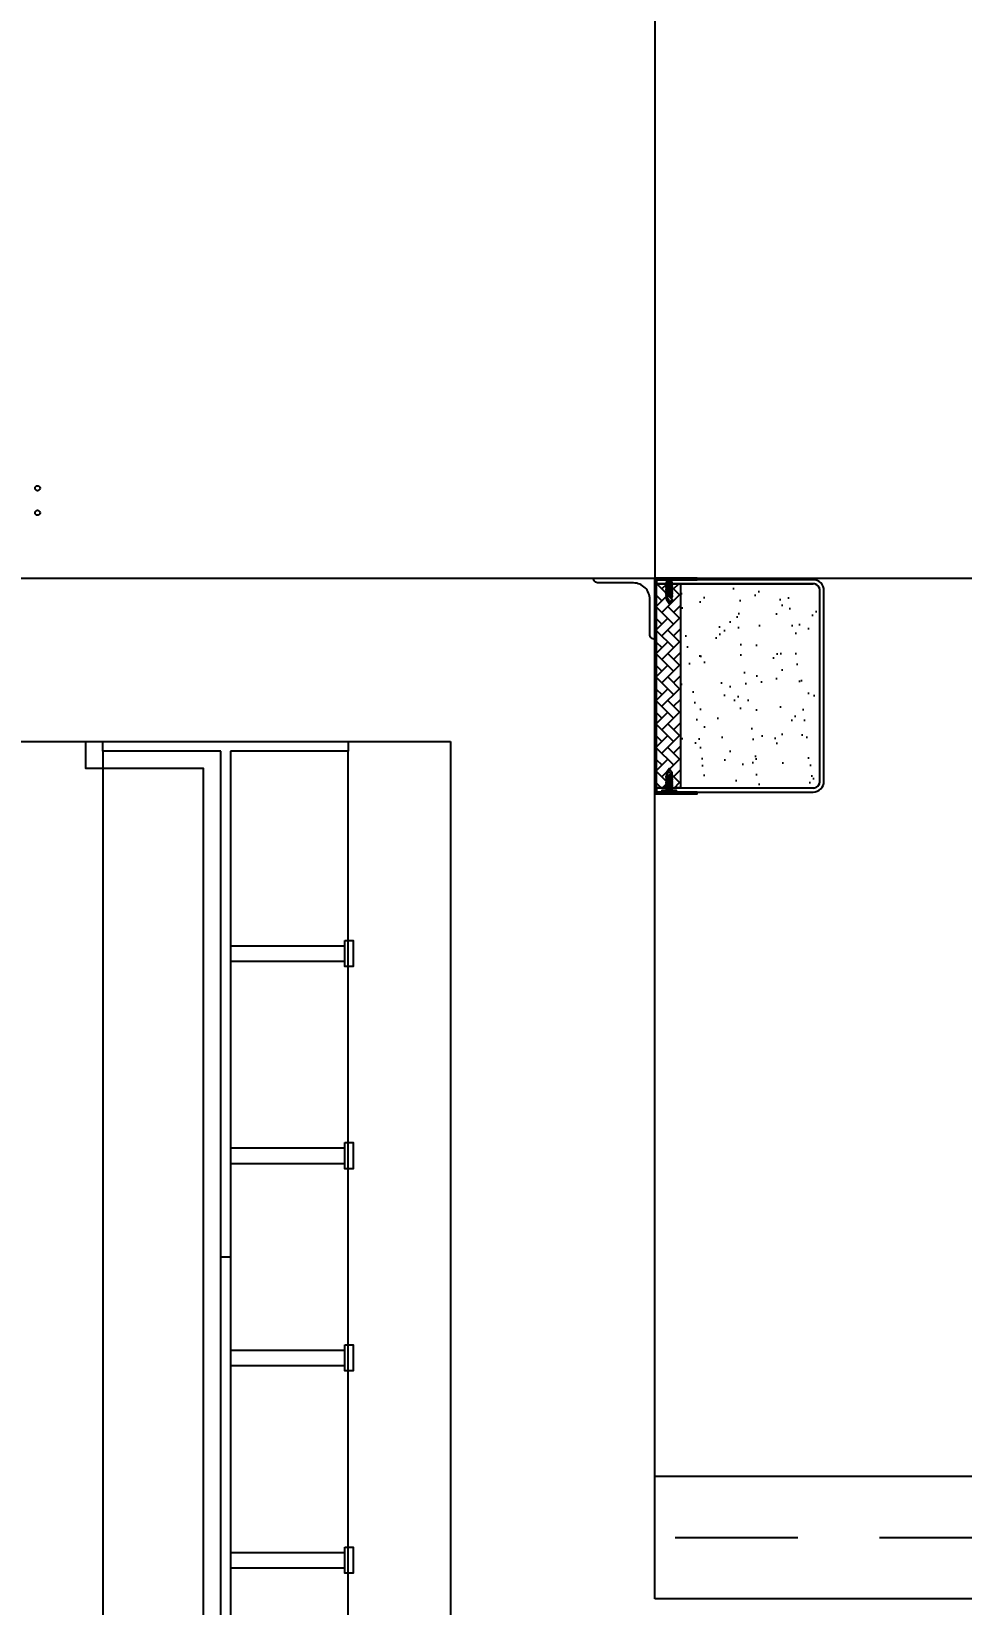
# Model space of a CAD drawing. Header units: millimetres. Extents: x 35054840 to 35483341, y -1288013 to -991013.
# Drawn here: x 35310049 to 35311187, y -1198550 to -1196624 of the extents above; entities that cross this region are included whole.
import ezdxf
from ezdxf.enums import TextEntityAlignment as Align

# ---------------------------------------------------------------- set-up
doc = ezdxf.new("R2010")
doc.units = ezdxf.units.MM
doc.header["$LTSCALE"] = 1000
doc.header["$MEASUREMENT"] = 0
doc.linetypes.add('HID', pattern=[2.5, 1.5, -1])
doc.layers.get('0').update_dxf_attribs({"linetype": 'CONTINUOUS'})
doc.layers.get('Defpoints').update_dxf_attribs({"color": 161, "linetype": 'CONTINUOUS'})
for name, color, linetype in [('BOLT', 8, 'CONTINUOUS'), ('cen', 1, 'CONTINUOUS'), ('con', 2, 'CONTINUOUS'), ('dockseal', 50, 'CONTINUOUS'), ('FIN', 9, 'CONTINUOUS'), ('FIN(내화피복)', 8, 'CONTINUOUS'), ('S-SGIRDER-HF', 3, 'CONTINUOUS'), ('SECTION$0$AA-WAXS-FRAM', 4, 'CONTINUOUS'), ('STEEL', 5, 'CONTINUOUS'), ('STUD', 6, 'CONTINUOUS'), ('wire-meshes', 1, 'CONTINUOUS'), ('XR-단면도$0$WAXS-FRAM', 4, 'CONTINUOUS'), ('XR-단면도$0$㈜SE&C 기둥', 2, 'CONTINUOUS')]:
    doc.layers.add(name, color=color, linetype=linetype)
doc.styles.add('TE', font='malgun_0.ttf')

# ---------------------------------------------------------------- blocks, each defined once
blk = doc.blocks.new('sdfsgdfdfg')
at = {"layer": 'cen', "ltscale": 5}
blk.add_line((34536434.6, -270708.7), (34739301.6, -270708.7), dxfattribs=at)
blk = doc.blocks.new('종단면도_4~5층')
at = {"layer": 'con', "ltscale": 0.1}
blk.add_line((34890486.3, -1197293), (34890811.3, -1197293), dxfattribs=at)
for points in [[(34812036.3, -1196693), (34812036.3, -1197493), (34890561.3, -1197493), (34890561.3, -1198743), (34917686.3, -1198743)], [(34812336.3, -1196693), (34812336.3, -1197293), (34890486.3, -1197293)], [(34917986.3, -1199593), (34917986.3, -1196993), (34917686.3, -1196993), (34917686.3, -1198543), (34890811.3, -1198543), (34890811.3, -1197293)]]:
    blk.add_lwpolyline(points, dxfattribs=at)
at = {"layer": 'FIN', "ltscale": 0.5}
blk.add_lwpolyline([(34917686.3, -1198493), (34917486.3, -1198493), (34917486.3, -1198393), (34890811.3, -1198393)], dxfattribs=at)
at = {"layer": 'wire-meshes', "linetype": 'HID', "ltscale": 0.1}
blk.add_lwpolyline([(34917486.3, -1198468), (34890811.3, -1198468)], dxfattribs=at)
blk = doc.blocks.new('*U233')
at = {"layer": 'Defpoints'}
for p, q in [((-150, 619), (-150, -619)), ((150, -619), (150, 619)), ((-6, 0), (6, 0))]:
    blk.add_line(p, q, dxfattribs=at)
at = {"layer": 'STEEL', "color": 0, "linetype": 'ByBlock', "ltscale": 0.5}
for p, q in [((-6, 619), (-150, 619)), ((-6, -619), (-6, 619)), ((150, 619), (6, 619)), ((6, 619), (6, -619)), ((-150, -619), (-6, -619)), ((6, -619), (150, -619))]:
    blk.add_line(p, q, dxfattribs=at)
for points in [[(-150, 619), (-150, 631), (150, 631), (150, 619)], [(150, -619), (150, -631), (-150, -631), (-150, -619)]]:
    blk.add_lwpolyline(points, dxfattribs=at)
blk = doc.blocks.new('SG12')
at = {"layer": 'S-SGIRDER-HF', "ltscale": 0.1}
blk.add_blockref('*U233', (0, -631), dxfattribs=at)
at = {"layer": 'Defpoints', "style": 'TE'}
for s, width, p in [('SG12', 0.7, (0, -1115.8)), ('BH-1,262x300x12x12', 0.5, (0, -1196.6))]:
    blk.add_text(s, height=60, dxfattribs=dict(at, width=width)).set_placement(p, align=Align.MIDDLE_CENTER)
blk = doc.blocks.new('지상34층 OH도어 단면')
at = {"ltscale": 0.002}
h = blk.add_hatch(dxfattribs=at)
h.set_pattern_fill('AR-HBONE', color=256, scale=0.1, angle=-90, style=0)
h.set_pattern_definition([(315, (15612254.65, 22574487.713), (14.3684097937, -4e-15), [30.48, -10.16]), (45, (15612261.834, 22574480.529), (14.3684097937, -4e-15), [30.48, -10.16])])
h.paths.add_polyline_path([(2, -257), (32, -257), (32, -7), (2, -7)])
h = blk.add_hatch(dxfattribs=at)
h.set_pattern_fill('AR-SAND', color=256, angle=-90, style=0)
h.set_pattern_definition([(307.5, (-56725374.73, 52142727.736), (48.941323733, 1.600031296), [0, -38.608, 0, -43.18, 0, -41.275]), (277.5, (-56725374.73, 52142727.736), (71.682510057, -44.952328314), [0, -20.828, 0, -34.798, 0, -13.335]), (237.5, (-56725374.73, 52142758.98), (0.143718468, -79.099237024), [0, -12.7, 0, -45.72, 0, -59.69]), (227.5, (-56725374.73, 52142758.98), (22.292932326, -76.35564525), [0, -6.35, 0, -29.972, 0, -34.29])])
h.paths.add_polyline_path([(193.7, -7, -0.414214), (202, -15.3), (202, -248.7, -0.414214), (193.7, -257), (32, -257), (32, -7)])
at = {"color": 0, "ltscale": 0.002}
for p, q in [((2, -2), (2, -7)), ((2, -2, -37.9), (2, -7, -37.9)), ((2, -2, 0), (2, -7, 0)), ((2, -257), (2, -262))]:
    blk.add_line(p, q, dxfattribs=at)
at = {"ltscale": 0.002}
blk.add_lwpolyline([(52, -2), (52, 0), (0, 0), (0, -264), (52, -264), (52, -262), (2, -262), (2, -2)], close=True, dxfattribs=at)
at = {"color": 2}
blk.add_lwpolyline([(32, -257), (2, -257), (2, -7), (32, -7)], dxfattribs=at)
for centre in [(-755, 110, -22.8), (-755, 80, -22.8)]:
    blk.add_circle(centre, 3)
at = {"layer": 'BOLT', "color": 10}
for p, q in [((21.8, -8), (13.5, -4.6)), ((21.8, -8), (13.5, -4.6)), ((21.8, -9.9), (13.5, -6.4)), ((21.8, -9.9), (13.5, -6.4)), ((21.8, -11.7), (13.5, -8.3)), ((21.8, -11.7), (13.5, -8.3)), ((21.8, -13.5), (13.5, -10.1)), ((21.8, -13.5), (13.5, -10.1)), ((21.8, -15.4), (13.5, -11.9)), ((21.8, -15.4), (13.5, -11.9)), ((21.8, -17.2), (13.5, -13.8)), ((21.8, -17.2), (13.5, -13.8)), ((21.8, -19), (13.5, -15.6)), ((21.8, -19), (13.5, -15.6)), ((21.8, -20.9), (13.5, -17.4)), ((21.8, -20.9), (13.5, -17.4)), ((21.8, -6.2), (15.9, -3.8)), ((21.8, -22.7), (13.5, -19.3)), ((21.8, -22.7), (13.5, -19.3)), ((16.6, -22.4), (13.5, -21.1)), ((16.6, -22.4), (13.5, -21.1)), ((21.8, -241.3), (13.5, -244.7)), ((21.8, -241.3), (13.5, -244.7)), ((16.6, -241.6), (13.5, -242.9)), ((16.6, -241.6), (13.5, -242.9)), ((21.8, -243.1), (13.5, -246.6)), ((21.8, -243.1), (13.5, -246.6)), ((21.8, -245), (13.5, -248.4)), ((21.8, -245), (13.5, -248.4)), ((21.8, -246.8), (13.5, -250.2)), ((21.8, -246.8), (13.5, -250.2)), ((21.8, -248.6), (13.5, -252.1)), ((21.8, -248.6), (13.5, -252.1)), ((21.8, -250.5), (13.5, -253.9)), ((21.8, -250.5), (13.5, -253.9)), ((21.8, -252.3), (13.5, -255.7)), ((21.8, -252.3), (13.5, -255.7)), ((21.8, -254.1), (13.5, -257.6)), ((21.8, -254.1), (13.5, -257.6)), ((21.8, -256), (13.5, -259.4)), ((21.8, -256), (13.5, -259.4)), ((21.8, -257.8), (15.9, -260.2))]:
    blk.add_line(p, q, dxfattribs=at)
at = {"layer": 'BOLT'}
for p, q in [((14.5, -6.4), (14.5, -5.4)), ((14.5, -8.3), (14.5, -7.3)), ((14.5, -10.1), (14.5, -9.1)), ((14.5, -11.9), (14.5, -10.9)), ((14.5, -13.8), (14.5, -12.8)), ((14.5, -15.6), (14.5, -14.6)), ((14.5, -17.4), (14.5, -16.4)), ((14.5, -19.3), (14.5, -18.3)), ((20.8, -5.4), (20.8, -3.8)), ((20.8, -7.2), (20.8, -6.2)), ((20.8, -9.1), (20.8, -8)), ((20.8, -10.9), (20.8, -9.9)), ((20.8, -12.7), (20.8, -11.7)), ((20.8, -14.6), (20.8, -13.5)), ((20.8, -16.4), (20.8, -15.4)), ((20.8, -18.2), (20.8, -17.2)), ((20.8, -20.1), (20.8, -19)), ((14.5, -21.1), (14.5, -20.1)), ((14.5, -26.2), (14.5, -21.9)), ((20.8, -21.9), (20.8, -20.9)), ((20.8, -26.2), (20.8, -22.7)), ((14.5, -237.8), (14.5, -242.1)), ((14.5, -242.9), (14.5, -243.9)), ((14.5, -244.7), (14.5, -245.7)), ((14.5, -246.6), (14.5, -247.6)), ((14.5, -248.4), (14.5, -249.4)), ((14.5, -250.2), (14.5, -251.2)), ((20.8, -237.8), (20.8, -241.3)), ((20.8, -242.1), (20.8, -243.1)), ((20.8, -243.9), (20.8, -245)), ((20.8, -245.8), (20.8, -246.8)), ((20.8, -247.6), (20.8, -248.6)), ((20.8, -249.4), (20.8, -250.5)), ((22.9, -264), (12.4, -264)), ((14.5, -252.1), (14.5, -253.1)), ((14.5, -253.9), (14.5, -254.9)), ((14.5, -255.7), (14.5, -256.7)), ((14.5, -257.6), (14.5, -258.6)), ((14.5, -259.4), (14.5, -260.2)), ((20.8, -251.3), (20.8, -252.3)), ((20.8, -253.1), (20.8, -254.1)), ((20.8, -254.9), (20.8, -256)), ((20.8, -256.8), (20.8, -257.8)), ((20.8, -258.6), (20.8, -260.2))]:
    blk.add_line(p, q, dxfattribs=at)
for points in [[(13.5, -4.6), (14.5, -5.4), (20.8, -8), (21.8, -8), (20.8, -7.2), (14.5, -4.6)], [(13.5, -6.4), (14.5, -7.3), (20.8, -9.9), (21.8, -9.9), (20.8, -9.1), (14.5, -6.4)], [(13.5, -8.3), (14.5, -9.1), (20.8, -11.7), (21.8, -11.7), (20.8, -10.9), (14.5, -8.3)], [(13.5, -10.1), (14.5, -10.9), (20.8, -13.5), (21.8, -13.5), (20.8, -12.7), (14.5, -10.1)], [(13.5, -11.9), (14.5, -12.8), (20.8, -15.4), (21.8, -15.4), (20.8, -14.6), (14.5, -11.9)], [(13.5, -13.8), (14.5, -14.6), (20.8, -17.2), (21.8, -17.2), (20.8, -16.4), (14.5, -13.8)], [(13.5, -15.6), (14.5, -16.4), (20.8, -19), (21.8, -19), (20.8, -18.2), (14.5, -15.6)], [(13.5, -17.4), (14.5, -18.3), (20.8, -20.9), (21.8, -20.9), (20.8, -20.1), (14.5, -17.4)], [(13.5, -19.3), (14.5, -20.1), (20.8, -22.7), (21.8, -22.7), (20.8, -21.9), (14.5, -19.3)], [(13.5, -21.1), (14.5, -21.9), (15.6, -22.4), (16.6, -22.4), (15.6, -21.5), (14.5, -21.1)], [(13.5, -244.7), (14.5, -243.9), (20.8, -241.3), (21.8, -241.3), (20.8, -242.1), (14.5, -244.7)], [(13.5, -242.9), (14.5, -242.1), (15.6, -241.6), (16.6, -241.6), (15.6, -242.5), (14.5, -242.9)], [(13.5, -246.6), (14.5, -245.7), (20.8, -243.1), (21.8, -243.1), (20.8, -243.9), (14.5, -246.6)], [(13.5, -248.4), (14.5, -247.6), (20.8, -245), (21.8, -245), (20.8, -245.8), (14.5, -248.4)], [(13.5, -250.2), (14.5, -249.4), (20.8, -246.8), (21.8, -246.8), (20.8, -247.6), (14.5, -250.2)], [(13.5, -252.1), (14.5, -251.2), (20.8, -248.6), (21.8, -248.6), (20.8, -249.4), (14.5, -252.1)], [(8.7, -261), (26.7, -261), (26.7, -260.2), (8.7, -260.2)], [(13.4, -264), (22, -264), (26.7, -261), (8.7, -261)], [(13.5, -253.9), (14.5, -253.1), (20.8, -250.5), (21.8, -250.5), (20.8, -251.3), (14.5, -253.9)], [(13.5, -255.7), (14.5, -254.9), (20.8, -252.3), (21.8, -252.3), (20.8, -253.1), (14.5, -255.7)], [(13.5, -257.6), (14.5, -256.7), (20.8, -254.1), (21.8, -254.1), (20.8, -254.9), (14.5, -257.6)], [(13.5, -259.4), (14.5, -258.6), (20.8, -256), (21.8, -256), (20.8, -256.8), (14.5, -259.4)]]:
    blk.add_lwpolyline(points, close=True, dxfattribs=at)
for points in [[(14.5, -6), (13.5, -6.4), (14.5, -5.6)], [(14.5, -7.9), (13.5, -8.3), (14.5, -7.5)], [(14.5, -9.7), (13.5, -10.1), (14.5, -9.3)], [(14.5, -11.5), (13.5, -11.9), (14.5, -11.1)], [(14.5, -13.4), (13.5, -13.8), (14.5, -13)], [(14.5, -15.2), (13.5, -15.6), (14.5, -14.8)], [(14.5, -17), (13.5, -17.4), (14.5, -16.6)], [(14.5, -18.9), (13.5, -19.3), (14.5, -18.5)], [(15.1, -3.8), (20.8, -6.2), (21.8, -6.2), (20.8, -5.4), (17, -3.8)], [(20.8, -6.6), (21.8, -6.2), (20.8, -7)], [(20.8, -8.4), (21.8, -8), (20.8, -8.8)], [(20.8, -8.4), (21.8, -8), (20.8, -8.8)], [(20.8, -10.3), (21.8, -9.9), (20.8, -10.7)], [(20.8, -10.3), (21.8, -9.9), (20.8, -10.7)], [(20.8, -12.1), (21.8, -11.7), (20.8, -12.5)], [(20.8, -12.1), (21.8, -11.7), (20.8, -12.5)], [(20.8, -13.9), (21.8, -13.5), (20.8, -14.3)], [(20.8, -13.9), (21.8, -13.5), (20.8, -14.3)], [(20.8, -15.8), (21.8, -15.4), (20.8, -16.2)], [(20.8, -15.8), (21.8, -15.4), (20.8, -16.2)], [(20.8, -17.6), (21.8, -17.2), (20.8, -18)], [(20.8, -17.6), (21.8, -17.2), (20.8, -18)], [(20.8, -19.4), (21.8, -19), (20.8, -19.8)], [(20.8, -19.4), (21.8, -19), (20.8, -19.8)], [(14.5, -20.7), (13.5, -21.1), (14.5, -20.3)], [(20.8, -24.1), (16.6, -22.3), (14.5, -23.5), (17, -26), (17.7, -31)], [(14.5, -26.2), (17.7, -31), (20.8, -26.2)], [(20.8, -21.3), (21.8, -20.9), (20.8, -21.7)], [(20.8, -21.3), (21.8, -20.9), (20.8, -21.7)], [(20.8, -23.1), (21.8, -22.7), (20.8, -23.5)], [(20.8, -23.1), (21.8, -22.7), (20.8, -23.5)], [(14.5, -243.3), (13.5, -242.9), (14.5, -243.7)], [(14.5, -245.1), (13.5, -244.7), (14.5, -245.5)], [(14.5, -247), (13.5, -246.6), (14.5, -247.4)], [(14.5, -248.8), (13.5, -248.4), (14.5, -249.2)], [(14.5, -250.6), (13.5, -250.2), (14.5, -251)], [(20.8, -239.9), (16.6, -241.7), (14.5, -240.5), (17, -238), (17.7, -233)], [(14.5, -237.8), (17.7, -233), (20.8, -237.8)], [(20.8, -240.9), (21.8, -241.3), (20.8, -240.5)], [(20.8, -240.9), (21.8, -241.3), (20.8, -240.5)], [(20.8, -242.7), (21.8, -243.1), (20.8, -242.3)], [(20.8, -242.7), (21.8, -243.1), (20.8, -242.3)], [(20.8, -244.6), (21.8, -245), (20.8, -244.2)], [(20.8, -244.6), (21.8, -245), (20.8, -244.2)], [(20.8, -246.4), (21.8, -246.8), (20.8, -246)], [(20.8, -246.4), (21.8, -246.8), (20.8, -246)], [(20.8, -248.2), (21.8, -248.6), (20.8, -247.8)], [(20.8, -248.2), (21.8, -248.6), (20.8, -247.8)], [(20.8, -250.1), (21.8, -250.5), (20.8, -249.7)], [(20.8, -250.1), (21.8, -250.5), (20.8, -249.7)], [(14.5, -252.5), (13.5, -252.1), (14.5, -252.9)], [(14.5, -254.3), (13.5, -253.9), (14.5, -254.7)], [(14.5, -256.1), (13.5, -255.7), (14.5, -256.5)], [(14.5, -258), (13.5, -257.6), (14.5, -258.4)], [(14.5, -259.8), (13.5, -259.4), (14.5, -260.2)], [(15.1, -260.2), (20.8, -257.8), (21.8, -257.8), (20.8, -258.6), (17, -260.2)], [(20.8, -251.9), (21.8, -252.3), (20.8, -251.5)], [(20.8, -251.9), (21.8, -252.3), (20.8, -251.5)], [(20.8, -253.7), (21.8, -254.1), (20.8, -253.3)], [(20.8, -253.7), (21.8, -254.1), (20.8, -253.3)], [(20.8, -255.6), (21.8, -256), (20.8, -255.2)], [(20.8, -255.6), (21.8, -256), (20.8, -255.2)], [(20.8, -257.4), (21.8, -257.8), (20.8, -257)]]:
    blk.add_lwpolyline(points, dxfattribs=at)
at = {"layer": 'dockseal'}
for p, q in [((2, -7), (193.7, -7)), ((32, -257), (32, -7)), ((202, -248.7), (202, -15.3)), ((2, -257), (193.7, -257))]:
    blk.add_line(p, q, dxfattribs=at)
at = {"layer": 'dockseal', "color": 0}
for points in [[(2, -262), (193.7, -262, 0.414214), (207, -248.7), (207, -15.3, 0.414214), (193.7, -2), (2, -2)], [(2, -257), (193.7, -257, 0.414214), (202, -248.7), (202, -15.3, 0.414214), (193.7, -7), (2, -7)]]:
    blk.add_lwpolyline(points, format="xyb", dxfattribs=at)
at = {"layer": 'dockseal'}
for centre, start, end in [((193.7, -15.3), 0, 90), ((193.7, -248.7), 270, 0)]:
    blk.add_arc(centre, 8.33, start, end, dxfattribs=at)
at = {"layer": 'SECTION$0$AA-WAXS-FRAM'}
blk.add_lwpolyline([(-75, 0), (0, 0), (0, -75), (0, -75, -0.414214), (-6, -69), (-6, -26, 0.414214), (-26, -6), (-69, -6, -0.414214), (-75, 0)], format="xyb", close=True, dxfattribs=at)
blk.add_lwpolyline([(-75, 0), (0, 0), (0, -75), (0, -75, -0.414214), (-6, -69), (-6, -26, 0.414214), (-26, -6), (-69, -6, -0.414214), (-75, 0)], format="xyb", close=True, dxfattribs=at)
at = {"layer": 'XR-단면도$0$WAXS-FRAM'}
blk.add_line((-75, 0), (0, 0), dxfattribs=at)
blk.add_line((-75, 0), (0, 0), dxfattribs=at)
at = {"layer": 'XR-단면도$0$㈜SE&C 기둥', "color": 8, "ltscale": 0.5}
blk.add_lwpolyline([(0, 4000.5), (0, -2)], dxfattribs=at)
blk = doc.blocks.new('*U297')
at = {"layer": 'STUD', "color": 0, "linetype": 'ByBlock'}
for p, q in [((0, 9.5), (-140, 9.5)), ((0, -9.5), (-140, -9.5))]:
    blk.add_line(p, q, dxfattribs=at)
blk.add_lwpolyline([(-140, -16), (-150, -16), (-150, 16), (-140, 16)], close=True, dxfattribs=at)

msp = doc.modelspace()

# ---------------------------------------------------------------- linework, layer by layer
at = {"layer": 'FIN(내화피복)', "ltscale": 10000, "elevation": 1}
msp.add_lwpolyline([(35310457.3, -1198743), (35310457.3, -1198776), (35310115.3, -1198776), (35310115.3, -1198722), (35310259.3, -1198722), (35310259.3, -1197526), (35310115.3, -1197526), (35310115.3, -1197493)], dxfattribs=at)

# ---------------------------------------------------------------- block references
for name, p in [('sdfsgdfdfg', (642087, -926584.2, 1)), ('지상34층 OH도어 단면', (35310811.3, -1197293, 1))]:
    msp.add_blockref(name, p)
at = {"ltscale": 0.1}
msp.add_blockref('종단면도_4~5층', (420000, 0, 1), dxfattribs=at)
at = {"layer": 'S-SGIRDER-HF', "ltscale": 0.1}
msp.add_blockref('SG12', (35310286.3, -1197493, 1), dxfattribs=at)
at = {"layer": 'STUD', "color": 8, "rotation": 180}
for p in [(35310292.3, -1197752.6, 1), (35310292.3, -1198000.2, 1), (35310292.3, -1198247.8, 1), (35310292.3, -1198495.4, 1)]:
    msp.add_blockref('*U297', p, dxfattribs=at)

doc.saveas('drawing.dxf')
